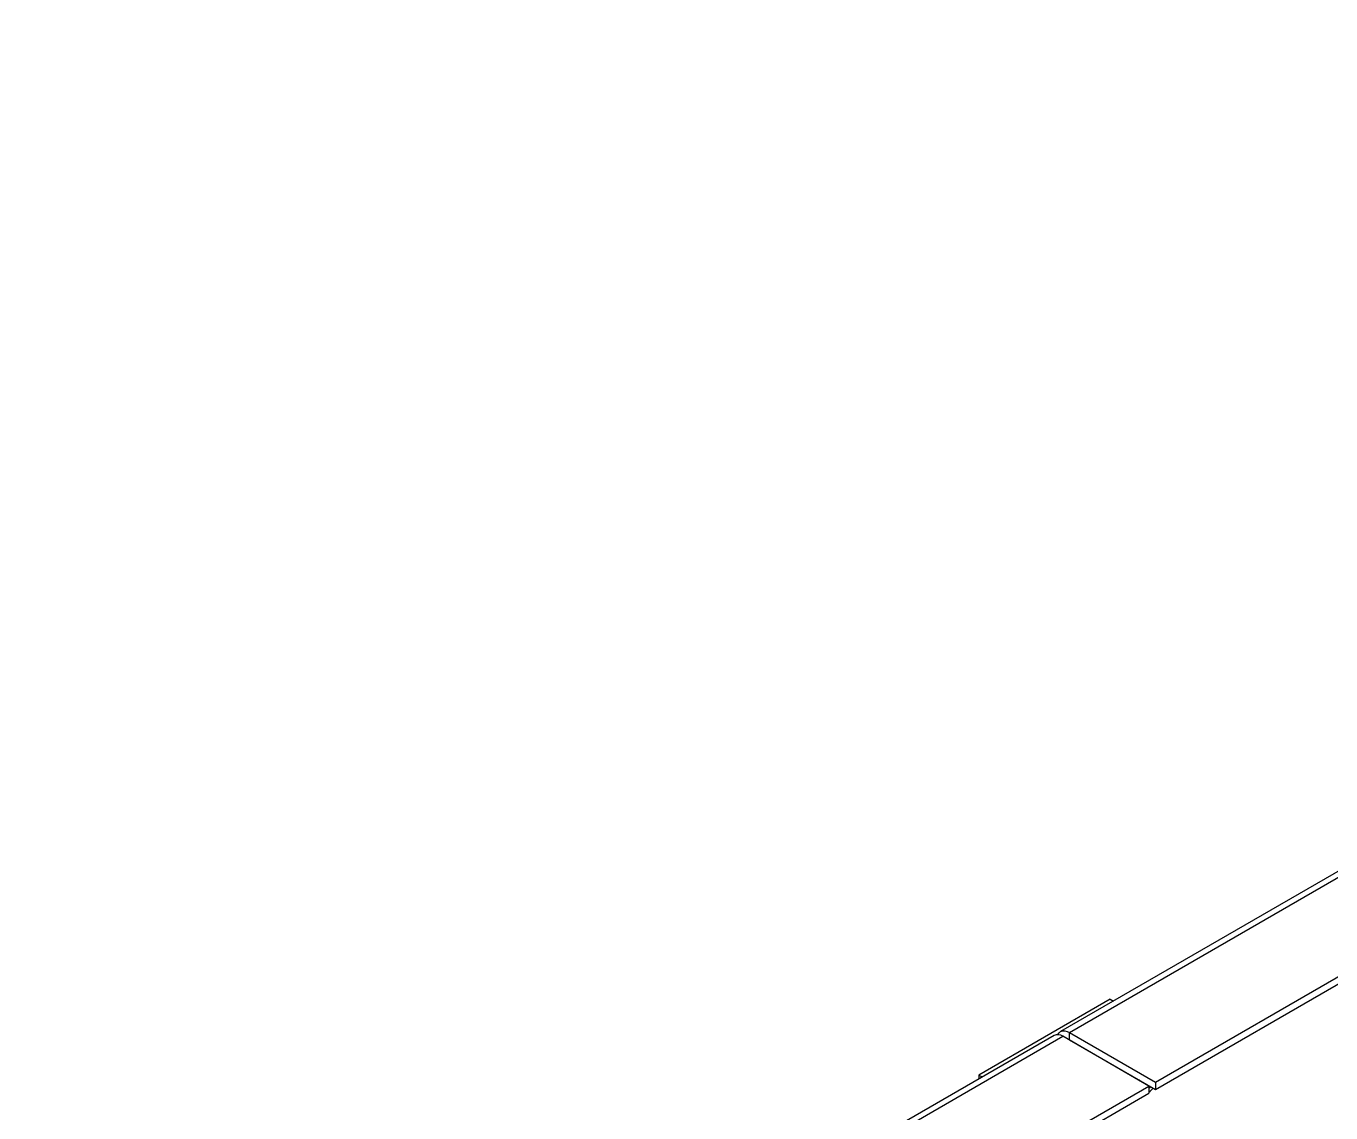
# Model space of a CAD drawing. Header units: metres. Extents: x 0 to 21025, y 0 to 14850.
# Drawn here: x 11443 to 12146, y 4781 to 5366 of the extents above; entities that cross this region are included whole.
import ezdxf

# ---------------------------------------------------------------- set-up
doc = ezdxf.new("R2010")
doc.units = ezdxf.units.M
doc.header["$LTSCALE"] = 25
doc.layers.add('SL4', color=4, linetype='Continuous')

msp = doc.modelspace()

# ---------------------------------------------------------------- linework, layer by layer
at = {"layer": 'SL4'}
for p, q in [((12937.03, 5365.764), (12000.132, 4824.903)), ((12004.894, 4824.432), (12941.793, 5365.292)), ((12051.192, 4797.705), (12988.09, 5338.565)), ((12051.192, 4793.816), (12988.09, 5334.676)), ((12026.798, 4842.401), (11956.087, 4801.58)), ((12026.798, 4842.401), (12028.62, 4841.349)), ((12004.894, 4824.432), (12051.192, 4797.705)), ((12004.894, 4820.543), (12004.894, 4824.432)), ((11996.596, 4822.862), (11443.49, 4503.561)), ((11446.28, 4501.951), (12001.358, 4822.391)), ((12047.656, 4795.664), (12001.358, 4822.391)), ((12004.894, 4820.543), (12004.727, 4820.446)), ((12004.894, 4820.543), (12051.192, 4793.816)), ((12033.438, 4804.065), (12033.286, 4803.959)), ((12034.512, 4803.445), (12034.361, 4803.339)), ((12035.155, 4803.074), (12035.088, 4802.919)), ((12036.23, 4802.453), (12036.163, 4802.299)), ((11496.02, 4477.211), (12047.656, 4795.664)), ((11956.087, 4801.58), (11957.909, 4800.529)), ((11956.087, 4801.58), (11956.087, 4799.477)), ((12037.235, 4801.873), (12037.155, 4801.652)), ((12041.837, 4799.216), (12041.77, 4799.062)), ((12042.484, 4798.843), (12042.333, 4798.737)), ((12043.559, 4798.222), (12043.407, 4798.116)), ((12046.025, 4796.605), (12046.063, 4796.777)), ((12046.528, 4796.508), (12046.49, 4796.337)), ((12047.656, 4795.664), (12047.656, 4791.775)), ((12051.192, 4797.705), (12051.192, 4793.816)), ((11505.974, 4479.069), (12047.656, 4791.775))]:
    msp.add_line(p, q, dxfattribs=at)
at = {"layer": 'SL4', "flags": 128}
for points in [[(11998.704, 4823.294), (11999.294, 4824.208), (12000.131, 4824.903), (12001.152, 4825.281), (12002.316, 4825.328), (12003.58, 4825.041), (12004.894, 4824.432)], [(12003.845, 4820.955), (12004.237, 4820.848), (12004.894, 4820.543)], [(12047.656, 4794.659), (12048.136, 4794.856), (12048.675, 4795.269)]]:
    msp.add_lwpolyline(points, dxfattribs=at)
at = {"layer": 'SL4'}
for centre, radius, start, end in [((11998.568, 4818.496), 4.791, 54.382423, 114.307119), ((12043.301, 4799.219), 8.097, 302.537382, 324.796656)]:
    msp.add_arc(centre, radius, start, end, dxfattribs=at)

doc.saveas('drawing.dxf')
